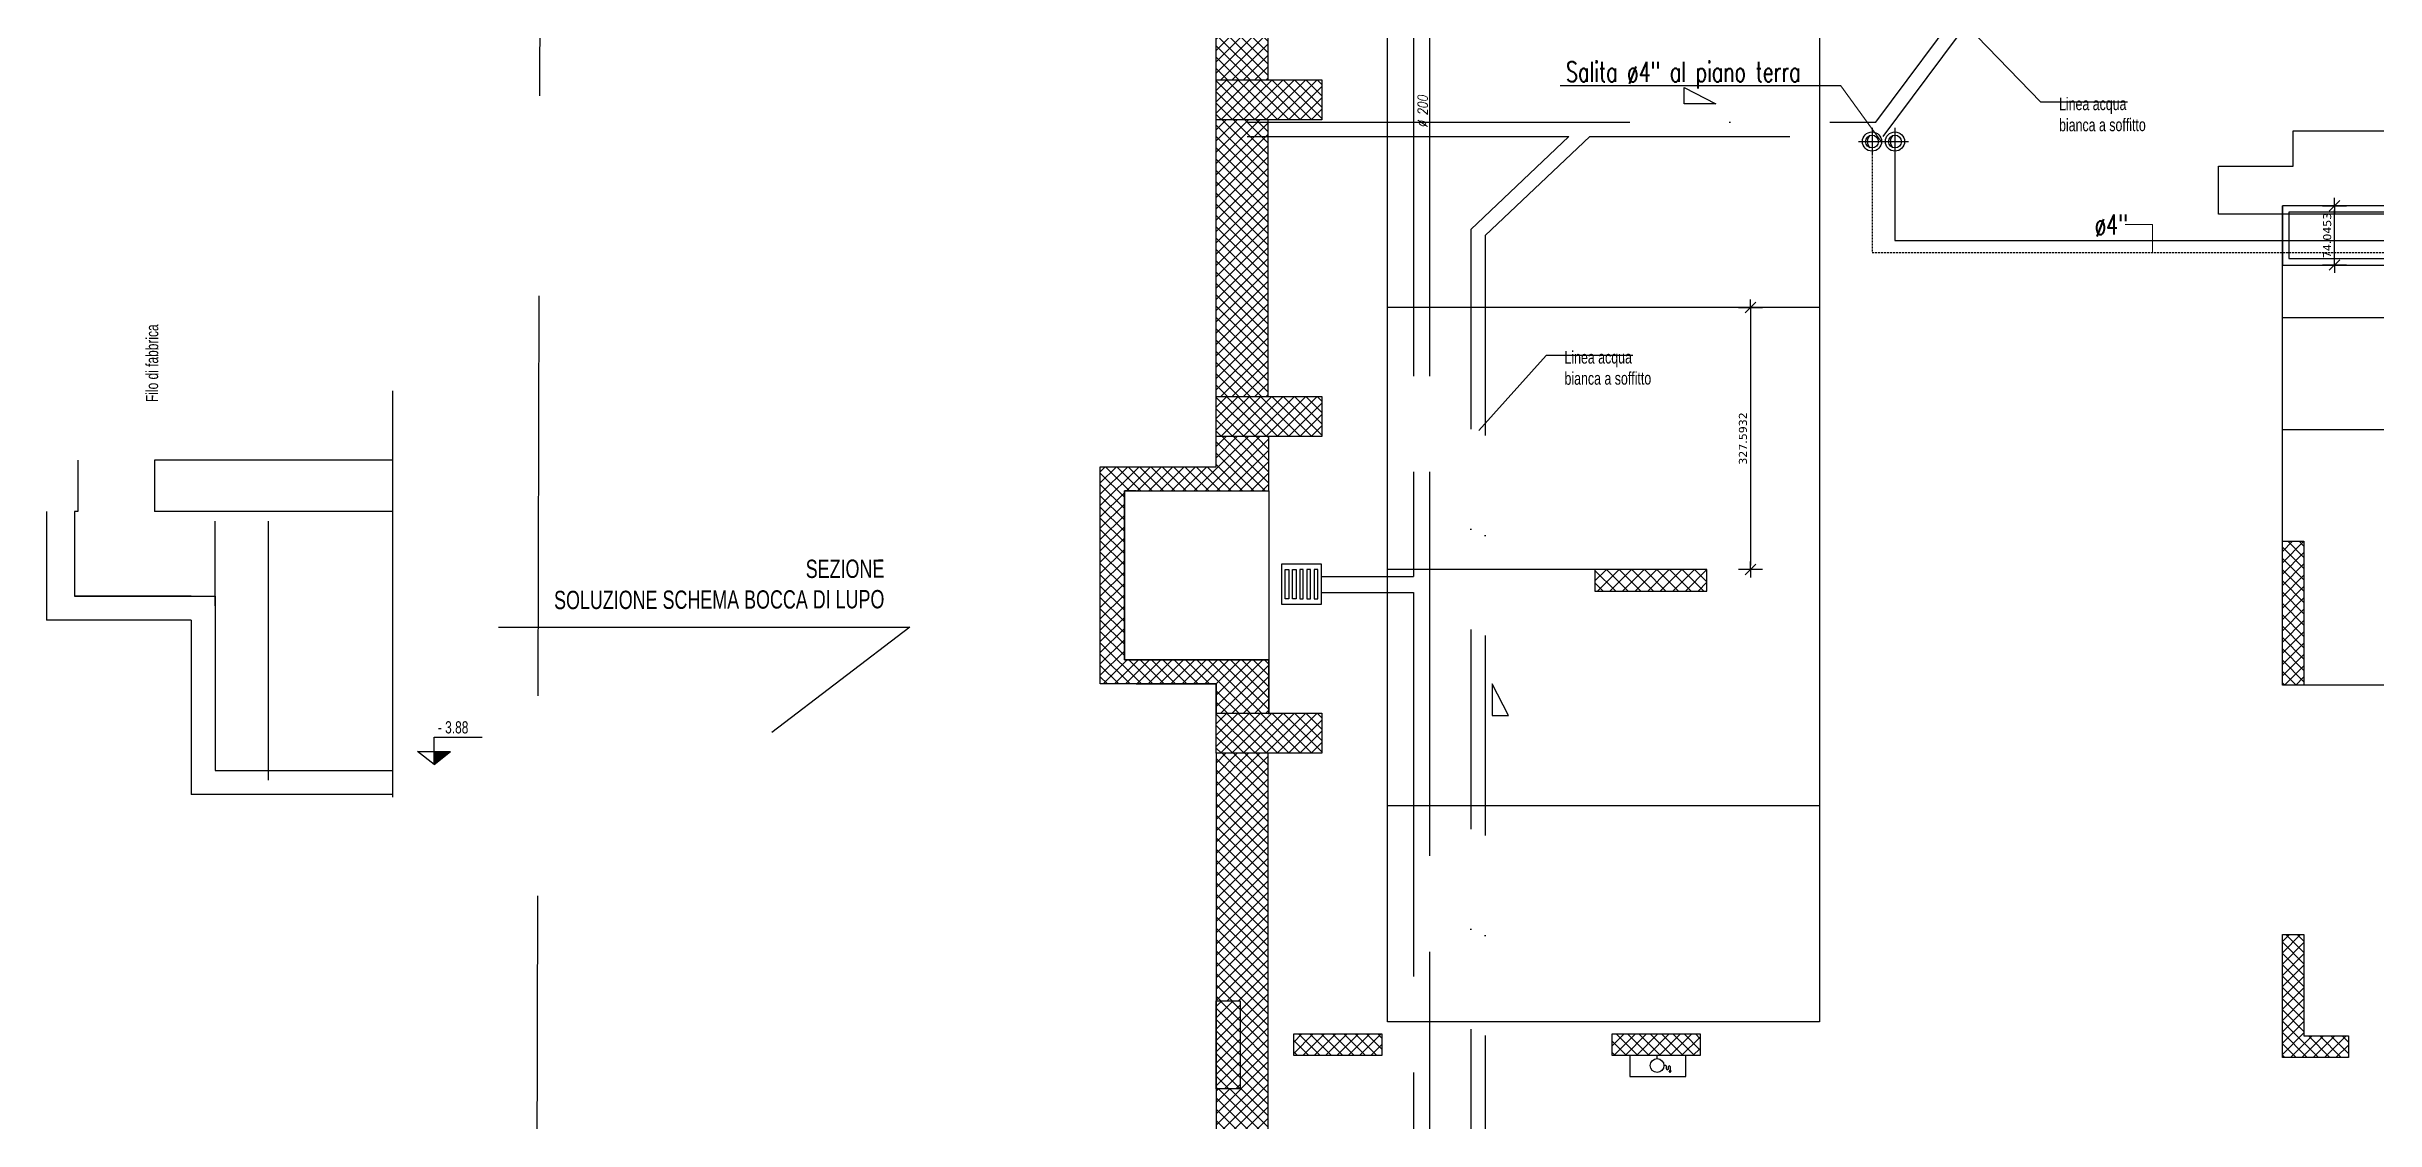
# Model space of a CAD drawing. Header units: millimetres. Extents: x 24747 to 137666, y -34589 to 43444.
# Drawn here: x 107303 to 110213, y 37581 to 38924 of the extents above; entities that cross this region are included whole.
import ezdxf

# ---------------------------------------------------------------- set-up
doc = ezdxf.new("R2010")
doc.units = ezdxf.units.MM
doc.header["$LTSCALE"] = 10
doc.header["$PDMODE"] = 3
for name, pattern in [('ACAD_ISO02W100', [15, 12, -3]), ('DASHDOT', [25.4, 12.7, -6.35, 0, -6.35]), ('DASHDOT2', [0.5, 0.25, -0.125, 0, -0.125]), ('DASHED', [19.05, 12.7, -6.35]), ('HIDDEN', [0.375, 0.25, -0.125])]:
    doc.linetypes.add(name, pattern=pattern)
for name, color, linetype in [('0_qt', 1, 'Continuous'), ('Idranti', 8, 'Continuous'), ('linea acqua bianca', 150, 'Continuous'), ('Pannelli', 7, 'Continuous'), ('TUBAZIONI', 6, 'Continuous'), ('X_cavedi', 20, 'Continuous'), ('X_Controsoffitti', 7, 'Continuous'), ('X_LINEE SCARICO', 1, 'Continuous'), ('X_MURI', 3, 'Continuous'), ('X_Parcheggi', 5, 'Continuous'), ('X_quote', 5, 'Continuous'), ('X_rilievo', 8, 'Continuous'), ('X_Serramenti Int', 1, 'Continuous'), ('X_TESTI alt', 6, 'Continuous')]:
    doc.layers.add(name, color=color, linetype=linetype)
doc.layers.add('EPC RETINI PIANO INTERRATO DEFINITIVO', color=4, linetype='Continuous', lineweight=0)
doc.styles.add('QUOTE', font='simplex.shx', dxfattribs={"width": 0.7})
doc.styles.add('ROMANS', font='romans')
doc.styles.get("Standard").update_dxf_attribs({"font": 'verdana.ttf'})
doc.styles.add('testo indicazioni', font='romans.shx', dxfattribs={"width": 0.8, "oblique": 10, "height": 17.5})
doc.dimstyles.get("Standard").update_dxf_attribs({"dimscale": 100, "dimtxt": 0.1, "dimasz": 0.05, "dimexe": 0, "dimexo": 0, "dimgap": 0.04, "dimtad": 1, "dimdec": 4, "dimzin": 0, "dimdsep": 46, "dimtxsty": 'Standard', "dimblk": 'TRAT_QUO', "dimcen": 0, "dimdle": 0.5, "dimclrd": 256, "dimclre": 256, "dimclrt": 5, "dimadec": 0, "dimazin": 0, "dimtfac": 1, "dimtdec": 4, "dimtix": 1, "dimtofl": 0, "dimtmove": 2, "dimatfit": 3, "dimfxl": 0, "dimfxlon": 1, "dimtolj": 1, "dimtzin": 0, "dimarcsym": 0})
pattern_1 = [(45, (115279.709, -15009.218), (-7.0710678, 7.0710678), []), (135, (115279.709, -15009.218), (-7.0710678, -7.0710678), [])]
pattern_2 = [(45, (157624.513, 6383.593), (-7.0710678, 7.0710678), []), (135, (157624.513, 6383.593), (-7.0710678, -7.0710678), [])]

# ---------------------------------------------------------------- blocks, each defined once
blk = doc.blocks.new('colonna')
at = {"layer": 'TUBAZIONI', "color": 1, "linetype": 'DASHDOT'}
for p, q in [((-17, 0), (17, 0)), ((0, 17.2), (0, -17.2))]:
    blk.add_line(p, q, dxfattribs=at)
at = {"layer": 'TUBAZIONI', "color": 1}
for radius in [12, 8]:
    blk.add_circle((0, 0), radius, dxfattribs=at)
blk.add_arc((4, 0), 10, 130.4205, 229.5795, dxfattribs=at)
blk = doc.blocks.new('TRAT_QUO')
at = {"layer": 'X_quote'}
for q in [(-2, 0), (2, 0)]:
    blk.add_line((0, 0), q, dxfattribs=at)
at = {"layer": 'X_quote', "color": 4}
blk.add_line((-1.33, 1.33), (1.33, -1.33), dxfattribs=at)
at = {"layer": 'X_quote'}
blk.add_lwpolyline([(0, 3), (0, -3)], dxfattribs=at)
blk = doc.blocks.new('*D84')
at = {"layer": 'Defpoints', "color": 0, "lineweight": 0, "ltscale": 4, "transparency": 16777216}
for p in [(109518.4, 38597.7, 0), (109432.1, 38270.1), (109518.4, 38270.1, 0)]:
    blk.add_point(p, dxfattribs=at)
at = {"layer": 'X_Parcheggi', "lineweight": -2, "ltscale": 4, "transparency": 16777216}
blk.add_line((109432.1, 38592.7), (109432.1, 38275.1), dxfattribs=at)
at = {"layer": 'X_Parcheggi', "lineweight": -2, "ltscale": 4, "transparency": 16777216, "xscale": 5, "yscale": 5, "zscale": 5}
for p, rotation in [((109432.1, 38597.7), 90), ((109432.1, 38270.1), 270)]:
    blk.add_blockref('TRAT_QUO', p, dxfattribs=dict(at, rotation=rotation))
at = {"layer": 'X_Parcheggi', "color": 5, "ltscale": 4, "transparency": 16777216, "insert": (109422.9, 38433.9), "char_height": 10, "attachment_point": 5, "rotation": 90}
blk.add_mtext('\\A1;327.5932', dxfattribs=at)
blk = doc.blocks.new('per quote altimetriche')
at = {"layer": 'X_TESTI alt', "ltscale": 4}
h = blk.add_hatch(color=256, dxfattribs=at)
h.dxf.hatch_style = 1
h.paths.add_polyline_path([(-130049.5, 1536576.6), (-130032.4, 1536590.1), (-130049.5, 1536590.1)])
for p, q in [((-130049.5, 1536590.1), (-130049.5, 1536605.1)), ((-130049.5, 1536605.1), (-129999.5, 1536605.1)), ((-130066.7, 1536590.1), (-130032.4, 1536590.1)), ((-130049.5, 1536576.6), (-130049.5, 1536590.1))]:
    blk.add_line(p, q, dxfattribs=at)
for points in [[(-130049.5, 1536576.6), (-130066.7, 1536590.1)], [(-130049.5, 1536576.6), (-130032.4, 1536590.1)]]:
    blk.add_lwpolyline(points, dxfattribs=at)
blk = doc.blocks.new('*D82')
at = {"layer": 'Defpoints', "color": 0, "lineweight": 0, "transparency": 16777216}
for p in [(110162.4, 38724.8), (110162.4, 38724.8), (110162.4, 38650.8)]:
    blk.add_point(p, dxfattribs=at)
at = {"layer": 'X_MURI', "lineweight": -2, "transparency": 16777216}
blk.add_line((110162.4, 38655.8), (110162.4, 38719.8), dxfattribs=at)
at = {"layer": 'X_MURI', "lineweight": -2, "transparency": 16777216, "xscale": 5, "yscale": 5, "zscale": 5}
for p, rotation in [((110162.4, 38724.8), 90), ((110162.4, 38650.8), 270)]:
    blk.add_blockref('TRAT_QUO', p, dxfattribs=dict(at, rotation=rotation))
at = {"layer": 'X_MURI', "color": 5, "transparency": 16777216, "insert": (110153.1, 38687.8), "char_height": 10, "attachment_point": 5, "rotation": 90}
blk.add_mtext('\\A1;74.0453', dxfattribs=at)

msp = doc.modelspace()

# ---------------------------------------------------------------- hatches: boundary and pattern name
at = {"layer": 'EPC RETINI PIANO INTERRATO DEFINITIVO'}
h = msp.add_hatch(dxfattribs=at)
h.set_pattern_fill('_USER', color=256, scale=10, angle=45, style=0, double=1, pattern_type=0)
h.set_pattern_definition(pattern_2)
edge = h.paths.add_edge_path()
edge.add_line((108764.40941, 38040.30492), (108764.40941, 38090.30492))
edge.add_line((108764.40941, 38090.30492), (108896.46132, 38090.30492))
edge.add_line((108896.46132, 38090.30492), (108896.46132, 38040.30492))
h.paths.add_polyline_path([(108764.40941, 38486.30492), (108896.46132, 38486.30492), (108896.46132, 38436.30492), (108764.40941, 38436.30492)])
h.paths.add_polyline_path([(108764.40941, 38882.30492), (108896.46132, 38882.30492), (108896.46132, 38832.30492), (108764.40941, 38832.30492)])
h.paths.add_polyline_path([(108764.40941, 39278.30492), (108896.46132, 39278.30492), (108896.46132, 39228.30492), (108764.40941, 39228.30492)])
h = msp.add_hatch(dxfattribs=at)
h.set_pattern_fill('_USER', color=256, scale=10, angle=45, style=0, double=1, pattern_type=0)
h.set_pattern_definition(pattern_1)
h.paths.add_polyline_path([(108829.45463, 39094.8545), (108664.45463, 39094.8545), (108664.45463, 39029.8545), (108764.45361, 39029.8545), (108764.44262, 38882.30492), (108829.45129, 38882.30492)])
h.paths.add_polyline_path([(108829.45051, 38832.30492), (108764.4389, 38832.30492), (108764.41313, 38486.30492), (108829.44507, 38486.30492)])
h.paths.add_polyline_path([(108764.37454, 38398.30137), (108619.64697, 38398.30137), (108619.64697, 38127.04007), (108764.40941, 38127.04007), (108764.55419, 38090.30492), (108830.43537, 38090.30492), (108830.43537, 38157.04007), (108664.45463, 38157.04007), (108649.64697, 38157.04007), (108649.64697, 38368.30137), (108664.45463, 38368.30137), (108830.43537, 38368.30137), (108830.43537, 38436.30492), (108764.37454, 38436.30492)])
h.paths.add_polyline_path([(108764.40941, 37730.805), (108794.40941, 37730.805), (108794.40941, 37692.30506), (108829.43258, 37692.30506), (108829.43805, 38040.30492), (108764.40941, 38040.30492)])
h.paths.add_polyline_path([(108785.71309, 38893.74923), (108808.20134, 38893.74923), (108808.20134, 38915.46514), (108785.71309, 38915.46514)], flags=24)
h.paths.add_polyline_path([(108814.33228, 38794.31619), (108845.56465, 38794.31619), (108845.56465, 38816.03211), (108814.33228, 38816.03211)], flags=9)
h.paths.add_polyline_path([(108785.70647, 37976.45973), (108808.19472, 37976.45973), (108808.19472, 37998.17565), (108785.70647, 37998.17565)], flags=24)
h = msp.add_hatch(dxfattribs=at)
h.set_pattern_fill('_USER', color=256, scale=10, angle=45, style=0, double=1, pattern_type=0)
h.set_pattern_definition(pattern_2)
h.paths.add_polyline_path([(111949.70571, 38524.62014), (112009.70571, 38524.62014), (112009.70571, 38464.62014), (111949.70571, 38464.62014)])
h.paths.add_polyline_path([(111949.70181, 38255.13602), (112009.70181, 38255.13602), (112009.70181, 38195.13602), (111949.70181, 38195.13602)])
h.paths.add_polyline_path([(111256.79027, 38384.61834), (111283.79027, 38384.61834), (111283.79027, 38244.61834), (111256.79027, 38244.61834)])
h.paths.add_polyline_path([(110454.87692, 38305.39527), (110481.87692, 38305.39527), (110481.87692, 38125.39527), (110454.87692, 38125.39527)])
h.paths.add_polyline_path([(110097.06912, 38305.39527), (110124.06912, 38305.39527), (110124.06912, 38125.39527), (110097.06912, 38125.39527)])
h = msp.add_hatch(dxfattribs=at)
h.set_pattern_fill('ANSI37', color=256, scale=3.5, angle=180, style=0)
h.set_pattern_definition([(225, (157624.513, 6383.593), (7.857724, -7.857724), []), (315, (157624.513, 6383.593), (7.857724, 7.857724), [])])
h.paths.add_polyline_path([(109237.90305, 38270.11832), (109237.90305, 38243.11832), (109377.90305, 38243.11832), (109377.90305, 38270.11832)])
h = msp.add_hatch(dxfattribs=at)
h.set_pattern_fill('_USER', color=256, scale=10, angle=45, style=0, double=1, pattern_type=0)
h.set_pattern_definition(pattern_1)
h.paths.add_polyline_path([(110097.06913, 37813.76118), (110097.06913, 37692.30506), (110124.06913, 37692.30506), (110124.06913, 37813.76118)])
h.paths.add_polyline_path([(110399.89876, 37659.80492), (110481.87692, 37659.80492), (110481.87692, 37813.76119), (110454.87687, 37813.76118), (110454.87692, 37686.80303), (110399.89876, 37686.80303)])
h.paths.add_polyline_path([(109259.39922, 37662.30492), (109369.39922, 37662.30492), (109369.39922, 37689.30303), (109259.39922, 37689.30303)])
h = msp.add_hatch(dxfattribs=at)
h.set_pattern_fill('_USER', color=256, scale=10, angle=45, style=0, double=1, pattern_type=0)
h.set_pattern_definition(pattern_2)
h.paths.add_polyline_path([(108861.46132, 37689.30311), (108971.46132, 37689.30311), (108971.46132, 37662.30492), (108861.46132, 37662.30492)])
h.paths.add_polyline_path([(108764.40941, 37730.805), (108794.40941, 37730.805), (108794.40941, 37620.805), (108764.40941, 37620.805)])
h = msp.add_hatch(dxfattribs=at)
h.set_pattern_fill('_USER', color=256, scale=10, angle=45, style=0, double=1, pattern_type=0)
h.set_pattern_definition(pattern_1)
h.paths.add_polyline_path([(108829.43258, 37692.30506), (108794.40941, 37692.30506), (108794.40941, 37652.30856), (108829.43195, 37652.30856)])
h = msp.add_hatch(dxfattribs=at)
h.set_pattern_fill('_USER', color=256, scale=10, angle=45, style=0, double=1, pattern_type=0)
h.set_pattern_definition(pattern_1)
h.paths.add_polyline_path([(110179.58324, 37686.80303), (110124.06913, 37686.80303), (110124.06913, 37692.30506), (110097.06913, 37692.30506), (110097.06913, 37659.80492), (110179.58324, 37659.80492)])
h = msp.add_hatch(dxfattribs=at)
h.set_pattern_fill('_USER', color=256, scale=10, angle=45, style=0, double=1, pattern_type=0)
h.set_pattern_definition(pattern_1)
h.paths.add_polyline_path([(109561.02923, 36638.71022), (109561.02923, 36661.19847), (109539.31331, 36661.19847), (109539.31331, 36638.71022)], flags=25)
h.paths.add_polyline_path([(109445.92735, 36595.03996), (109510.92735, 36595.03996), (109510.92735, 36640.04076), (109695.58096, 36640.04567), (109695.58096, 36660.04567), (109480.92732, 36660.03996), (109074.27354, 36660.04005), (109074.27354, 36386.06804), (108829.40941, 36386.06804), (108829.40941, 36660.0401), (108829.43, 37652.30856), (108794.40941, 37652.30856), (108794.40941, 37620.805), (108764.40941, 37620.805), (108764.40941, 36321.06804), (109139.27354, 36321.06804), (109139.27354, 36595.04004)])
h.paths.add_polyline_path([(109510.92735, 36188.04076), (109445.92735, 36188.04076), (109445.92735, 36126.53039), (109480.92742, 36126.034), (110942.49186, 36125.08521), (110942.49186, 36173.07889), (109694.69998, 36173.04565), (109694.69998, 36188.04565)])

# ---------------------------------------------------------------- linework, layer by layer
at = {"layer": '0_qt', "linetype": 'DASHDOT', "ltscale": 4}
msp.add_line((107734.75648, 38493.40234), (107734.75648, 37907.27523), dxfattribs=at)
at = {"layer": 'Idranti'}
for p, q in [((109351.45641, 37662.30492), (109281.45641, 37662.30492)), ((109281.45641, 37662.30492), (109281.45641, 37636.30492)), ((109315.46982, 37658.43876), (109315.46982, 37662.30492)), ((109326.02963, 37649.84632), (109324.06227, 37649.84632)), ((109327.27533, 37645.89846), (109327.27533, 37648.50344)), ((109329.76973, 37645.84087), (109329.76973, 37648.44398)), ((109331.94632, 37641.07022), (109330.6897, 37643.17325)), ((109333.20293, 37643.17325), (109330.6897, 37643.17325)), ((109331.94632, 37648.44398), (109331.94632, 37643.17325)), ((109331.94632, 37641.07022), (109333.20293, 37643.17325)), ((109351.45641, 37636.30492), (109351.45641, 37662.30492)), ((109281.45641, 37636.30492), (109351.45641, 37636.30492))]:
    msp.add_line(p, q, dxfattribs=at)
msp.add_circle((109315.46982, 37649.84632), 8.59245, dxfattribs=at)
for centre, radius, start, end in [((109326.02963, 37648.5971), 1.24922, 355.7003626, 90), ((109328.52103, 37645.80481), 1.24922, 175.7003626, 1.65414915), ((109330.85802, 37648.44398), 1.0883, 0, 180)]:
    msp.add_arc(centre, radius, start, end, dxfattribs=at)
at = {"layer": 'linea acqua bianca', "ltscale": 200}
for p, q in [((109794.98666, 38854.60441), (109701.84446, 38950.86313, 0)), ((109903.54897, 38854.60441), (109794.98666, 38854.60441)), ((109176.8421, 38537.70105), (109092.81508, 38443.76099, 0)), ((109285.40441, 38537.70105), (109176.8421, 38537.70105))]:
    msp.add_line(p, q, dxfattribs=at)
at = {"layer": 'linea acqua bianca', "linetype": 'ACAD_ISO02W100', "ltscale": 4}
for p, q in [((109349.41449, 38852.31402), (109349.41449, 38872.64659)), ((109349.41449, 38872.64659), (109389.06544, 38852.31402)), ((109389.06544, 38852.31402), (109349.41449, 38852.31402)), ((109129.733, 38087.53277), (109109.40042, 38127.18371)), ((109109.40042, 38127.18371), (109109.40042, 38087.53277)), ((109109.40042, 38087.53277), (109129.733, 38087.53277))]:
    msp.add_line(p, q, dxfattribs=at)
at = {"layer": 'linea acqua bianca', "linetype": 'DASHDOT2', "ltscale": 100}
for p, q in [((109082.64012, 38695.33018), (109205.34614, 38811.54804)), ((109100.64012, 38687.58643), (109231.5222, 38811.54804)), ((109082.64012, 38695.33018), (109082.64012, 37288.53803)), ((109100.64012, 38687.58643), (109100.64012, 37295.92823))]:
    msp.add_line(p, q, dxfattribs=at)
at = {"layer": 'linea acqua bianca', "linetype": 'DASHDOT2', "ltscale": 100, "elevation": 0}
for points in [[(108803.24474, 38829.54804), (109031.26569, 38829.54804), (109588.8764, 38829.54804), (109725.94121, 39013.26214), (109725.94121, 39637.13221)], [(109231.5222, 38811.54804), (109597.90471, 38811.54804), (109743.94121, 39007.28729), (109743.94121, 39249.78691)], [(108803.24474, 38811.54804), (109031.26569, 38811.54804), (109205.34614, 38811.54804)]]:
    msp.add_lwpolyline(points, dxfattribs=at)
at = {"layer": 'Pannelli', "color": 1, "linetype": 'Continuous'}
msp.add_line((109545.27049, 38874.87049, 0), (109194.45451, 38874.87049, 0), dxfattribs=at)
at = {"layer": 'Pannelli', "color": 1, "linetype": 'Continuous', "lineweight": 0}
msp.add_line((109545.27049, 38874.87049, 0), (109595.73804, 38805.19059), dxfattribs=at)
at = {"layer": 'TUBAZIONI', "linetype": 'HIDDEN'}
for p, q in [((109584.18944, 38805.19059), (109584.18944, 38666.29251)), ((109584.18944, 38666.29251), (111495.86848, 38666.29251))]:
    msp.add_line(p, q, dxfattribs=at)
at = {"layer": 'TUBAZIONI'}
for p, q in [((109612.8365, 38805.19059), (109612.8365, 38681.29251)), ((109612.8365, 38681.29251), (110251.11429, 38681.29251))]:
    msp.add_line(p, q, dxfattribs=at)
at = {"layer": 'TUBAZIONI', "color": 1, "lineweight": 0}
for p in [(109900.50055, 38701.58485), (109934.59411, 38666.29251)]:
    msp.add_line(p, (109934.59411, 38701.58485), dxfattribs=at)
at = {"layer": 'X_cavedi', "linetype": 'DASHED', "ltscale": 2, "elevation": 0}
msp.add_lwpolyline([(110017.28368, 38714.33765), (110017.28368, 38774.32341), (110100.39252, 38774.32341), (110110.3817, 38774.32104), (110110.3817, 38818.37376), (110262.41177, 38818.37376), (110262.41734, 38714.31512), (110017.17539, 38714.3131)], dxfattribs=at)
at = {"layer": 'X_LINEE SCARICO', "linetype": 'ACAD_ISO02W100', "ltscale": 4}
for p, q in [((109010.90599, 38991.98464, 0), (109010.90599, 38261.16696, 0)), ((109030.90599, 38991.98464, 0), (109030.90599, 36762.00986, 0)), ((108896.11342, 38261.16696), (109010.90599, 38261.16696)), ((108896.11342, 38241.16696), (109010.90599, 38241.16696)), ((109010.90599, 38241.16696, 0), (109010.90599, 36762.00986, 0))]:
    msp.add_line(p, q, dxfattribs=at)
at = {"layer": 'X_LINEE SCARICO', "linetype": 'ACAD_ISO02W100', "ltscale": 4, "elevation": 0}
for points in [[(108846.11342, 38226.68528), (108896.11342, 38226.68528), (108896.11342, 38276.68528), (108846.11342, 38276.68528)], [(108855.36342, 38233.18528), (108850.86342, 38233.18528), (108850.86342, 38270.18528), (108855.36342, 38270.18528)], [(108864.36342, 38233.18528), (108859.86342, 38233.18528), (108859.86342, 38270.18528), (108864.36342, 38270.18528)], [(108868.86342, 38233.18528), (108873.36342, 38233.18528), (108873.36342, 38270.18528), (108868.86342, 38270.18528)], [(108877.86342, 38233.18528), (108882.36342, 38233.18528), (108882.36342, 38270.18528), (108877.86342, 38270.18528)], [(108886.86342, 38233.18528), (108891.36342, 38233.18528), (108891.36342, 38270.18528), (108886.86342, 38270.18528)]]:
    msp.add_lwpolyline(points, close=True, dxfattribs=at)
at = {"layer": 'X_MURI'}
for p, q in [((108829.45129, 38882.30492, 0), (108829.45463, 39094.8545, 0)), ((108764.40941, 38436.30492, 0), (108764.45361, 39029.8545, 0)), ((108829.44507, 38486.30492, 0), (108829.45051, 38832.30492, 0)), ((107341.51926, 38406.64135, 0), (107341.51926, 38342.64135, 0)), ((107734.75648, 38406.64182, 0), (107437.24726, 38406.64135, 0)), ((107302.5581, 38342.64135, 0), (107302.5581, 38206.6417, 0)), ((107337.51926, 38342.64135, 0), (107337.51916, 38236.64162, 0)), ((107341.51926, 38342.64135, 0), (107337.51926, 38342.64135, 0)), ((107734.75648, 38342.64182, 0), (107437.24726, 38342.64135, 0)), ((107483.34766, 38236.64264, 0), (107337.51916, 38236.64162, 0)), ((107483.34766, 38206.64264, 0), (107302.5581, 38206.6417, 0)), ((107483.34766, 38206.64264, 0), (107483.34776, 37988.64198)), ((107513.34659, 38018.64203, 0), (107734.75648, 38018.64179, 0)), ((108764.40941, 38040.30492, 0), (108764.40941, 36321.06804, 0)), ((108829.41204, 36386.06804, 0), (108829.43805, 38040.30492, 0)), ((107734.75648, 37988.64195), (107483.34776, 37988.64198, 0))]:
    msp.add_line(p, q, dxfattribs=at)
at = {"layer": 'X_MURI', "elevation": 0}
for points in [[(108764.40941, 38882.30492), (108896.46132, 38882.30492), (108896.46132, 38832.30492), (108764.40941, 38832.30492)], [(110262.46221, 38724.80619), (110097.06912, 38724.80619), (110097.06912, 38650.76093), (110262.46221, 38650.76093)], [(110254.46221, 38716.80619), (110105.06912, 38716.80619), (110105.06912, 38658.76093), (110254.46221, 38658.76093)], [(108764.40941, 38486.30492), (108896.46132, 38486.30492), (108896.46132, 38436.30492), (108764.40941, 38436.30492)], [(108764.40941, 38486.30492), (108896.46132, 38486.30492), (108896.46132, 38436.30492), (108764.40941, 38436.30492)], [(110097.06912, 38305.39527), (110124.06912, 38305.39527), (110124.06912, 38125.39527), (110097.06912, 38125.39527)], [(108764.40941, 38090.30492), (108896.46132, 38090.30492), (108896.46132, 38040.30492), (108764.40941, 38040.30492)], [(108764.40941, 37730.805), (108794.40941, 37730.805), (108794.40941, 37620.805), (108764.40941, 37620.805)], [(108861.46132, 37689.30311), (108971.46132, 37689.30311), (108971.46132, 37662.30492), (108861.46132, 37662.30492)], [(109259.39922, 37689.30303), (109369.39922, 37689.30303), (109369.39922, 37662.30492), (109259.39922, 37662.30492)]]:
    msp.add_lwpolyline(points, close=True, dxfattribs=at)
for points in [[(108764.40941, 38089.03652), (108764.40941, 38127.04007), (108619.64697, 38127.04007), (108619.64697, 38398.30137), (108764.37454, 38398.30137), (108764.37454, 38436.30492)], [(108830.43537, 38089.03652), (108830.43537, 38157.04007), (108649.64697, 38157.04007), (108649.64697, 38368.30137), (108830.43537, 38368.30137), (108830.43537, 38436.30492)], [(107437.24726, 38406.64135), (107437.24726, 38342.64135)], [(107437.24726, 38406.64135), (107437.24726, 38342.64135)], [(108664.45463, 38368.30137), (108649.64697, 38368.30137), (108649.64697, 38157.04007), (108664.45463, 38157.04007)], [(108664.45463, 38157.04007), (108830.43537, 38157.04007), (108830.43537, 38090.30492)], [(108664.45463, 38127.04007), (108764.40941, 38127.04007), (108764.55419, 38090.30492)], [(108764.40941, 38040.30492), (108764.40941, 38090.30492), (108896.46132, 38090.30492), (108896.46132, 38040.30492)], [(110097.06913, 37813.76118), (110124.06913, 37813.76118), (110124.06913, 37686.80303), (110179.58324, 37686.80303), (110179.58324, 37659.80492), (110097.06913, 37659.80492), (110097.06913, 37813.76118)]]:
    msp.add_lwpolyline(points, dxfattribs=at)
at = {"layer": 'X_MURI'}
msp.add_lwpolyline([(109237.90305, 38270.11832), (109237.90305, 38243.11832), (109377.90305, 38243.11832), (109377.90305, 38270.11832)], close=True, dxfattribs=at)
msp.add_lwpolyline([(107337.51916, 38236.64162), (107513.34649, 38236.64173), (107513.34659, 38018.64203)], dxfattribs=at)
at = {"layer": 'X_Parcheggi', "ltscale": 4}
for p, q in [((110097.06912, 38305.39527, 0), (110097.06912, 38724.80619, 0)), ((109518.37617, 38597.71154, 0), (108978.37617, 38597.71154, 0)), ((110097.06912, 38585.00255, 0), (110484.53584, 38585.00255, 0)), ((110097.06912, 38445.17758, 0), (110484.53584, 38445.17758, 0)), ((109237.90305, 38270.11832), (108978.37617, 38270.11832)), ((110463.78271, 38125.39527, 0), (110124.06912, 38125.39527, 0)), ((109518.37617, 37974.46048, 0), (108978.37617, 37974.46048, 0))]:
    msp.add_line(p, q, dxfattribs=at)
at = {"layer": 'X_Parcheggi', "ltscale": 4, "elevation": 0}
msp.add_lwpolyline([(109518.37617, 38942.30476), (109518.37617, 37704.30263), (108978.37617, 37704.30263), (108978.37617, 38942.30476)], dxfattribs=at)
at = {"layer": 'X_rilievo', "linetype": 'HIDDEN', "ltscale": 200}
msp.add_line((107911.64564, 35862.17435, 0), (107930.37459, 43443.13927, 0), dxfattribs=at)
at = {"layer": 'X_rilievo', "ltscale": 4}
msp.add_line((108830.43537, 38368.30137, 0), (108830.43537, 38157.04007, 0), dxfattribs=at)
at = {"layer": 'X_Serramenti Int'}
for p, q in [((107513.3313, 38224.64173), (107513.3313, 38330.64173)), ((107579.35725, 38330.64157, 0), (107579.35725, 38006.64196, 0))]:
    msp.add_line(p, q, dxfattribs=at)
at = {"layer": 'X_TESTI alt'}
for p, q in [((107867.20885, 38198.03886), (108381.37607, 38198.03886)), ((108381.37607, 38198.03886), (108209.08947, 38066.2425))]:
    msp.add_line(p, q, dxfattribs=at)

# ---------------------------------------------------------------- block references
at = {"layer": 'TUBAZIONI', "color": 1}
for p in [(109584.18944, 38805.19059), (109612.8365, 38805.19059)]:
    msp.add_blockref('colonna', p, dxfattribs=at)
at = {"layer": 'X_Controsoffitti', "xscale": 1.199999999999818, "yscale": 1.199999999999818, "zscale": 1.199999999999818}
msp.add_blockref('per quote altimetriche', (263846.2817, -1805865.49358), dxfattribs=at)

# ---------------------------------------------------------------- texts
at = {"layer": 'linea acqua bianca', "linetype": 'ACAD_ISO02W100', "ltscale": 4, "char_height": 1.45152, "width": 113.508361, "attachment_point": 7, "rotation": 0.14908527, "style": 'QUOTE'}
for insert in [(109809.39683, 38817.67348), (109191.25227, 38500.77013)]:
    msp.add_mtext('\\pxi-3,l8.9229,t8.9229;{\\fArial|b0|i0|c0|p34;\\H10.9x;Linea acqua\\Pbianca a soffitto}', dxfattribs=dict(at, insert=insert))
at = {"layer": 'Pannelli', "color": 3, "style": 'ROMANS', "width": 0.7}
msp.add_text('Salita ø4" al piano terra', height=25, dxfattribs=at).set_placement((109201.6462, 38879.86693, 0))
at = {"layer": 'TUBAZIONI', "color": 3, "style": 'ROMANS', "width": 0.7}
msp.add_text('ø4"', height=25, dxfattribs=at).set_placement((109862.5822, 38688.99273))
at = {"layer": 'X_LINEE SCARICO', "insert": (109028.62896, 38862.90198), "char_height": 12.25, "width": 163.1593674, "attachment_point": 9, "rotation": 89.85091473, "style": 'testo indicazioni'}
msp.add_mtext('{\\Fromans|c238;%%C }200', dxfattribs=at)
at = {"layer": 'X_TESTI alt', "attachment_point": 9, "style": 'QUOTE'}
for s, insert, char_height, width, rotation in [('{\\fArial|b0|i0|c0|p34;\\H10.9x;Filo di fabbrica}', (107442.42264, 38576.51609, 0), 1.4, 1233.1285579, 89.85091473), ('{\\fArial|b0|i0|c0|p34;\\H10.9x;SEZIONE  \\PSOLUZIONE SCHEMA BOCCA DI LUPO}', (108349.78087, 38221.21496), 2.1, 1849.6928368, 0.14908527), ('{\\fArial|b0|i0|c0|p34;\\H10.9x;- 3.88}', (107829.73737, 38064.8323), 1.4, 1233.1285579, 359.85091473)]:
    msp.add_mtext(s, dxfattribs=dict(at, insert=insert, char_height=char_height, width=width, rotation=rotation))

# ---------------------------------------------------------------- dimensions: what is measured, and where the dimension line sits
at = {"layer": 'X_MURI'}
dim = msp.add_linear_dim(base=(110162.35592, 38724.80619), p1=(110162.35583, 38650.76093), p2=(110162.35583, 38724.80619), angle=90, dimstyle='Standard', dxfattribs=at)
dim.commit()
dim.dimension.update_dxf_attribs({"geometry": '*D82', "text_midpoint": (110153.14772, 38687.78356)})
at = {"layer": 'X_Parcheggi', "ltscale": 4}
dim = msp.add_linear_dim(base=(109432.08524, 38270.11832), p1=(109518.37617, 38597.71154, 0), p2=(109518.37617, 38270.11832, 0), angle=90, dimstyle='Standard', dxfattribs=at)
dim.commit()
dim.dimension.update_dxf_attribs({"geometry": '*D84', "text_midpoint": (109422.87705, 38433.91493)})

doc.saveas('drawing.dxf')
